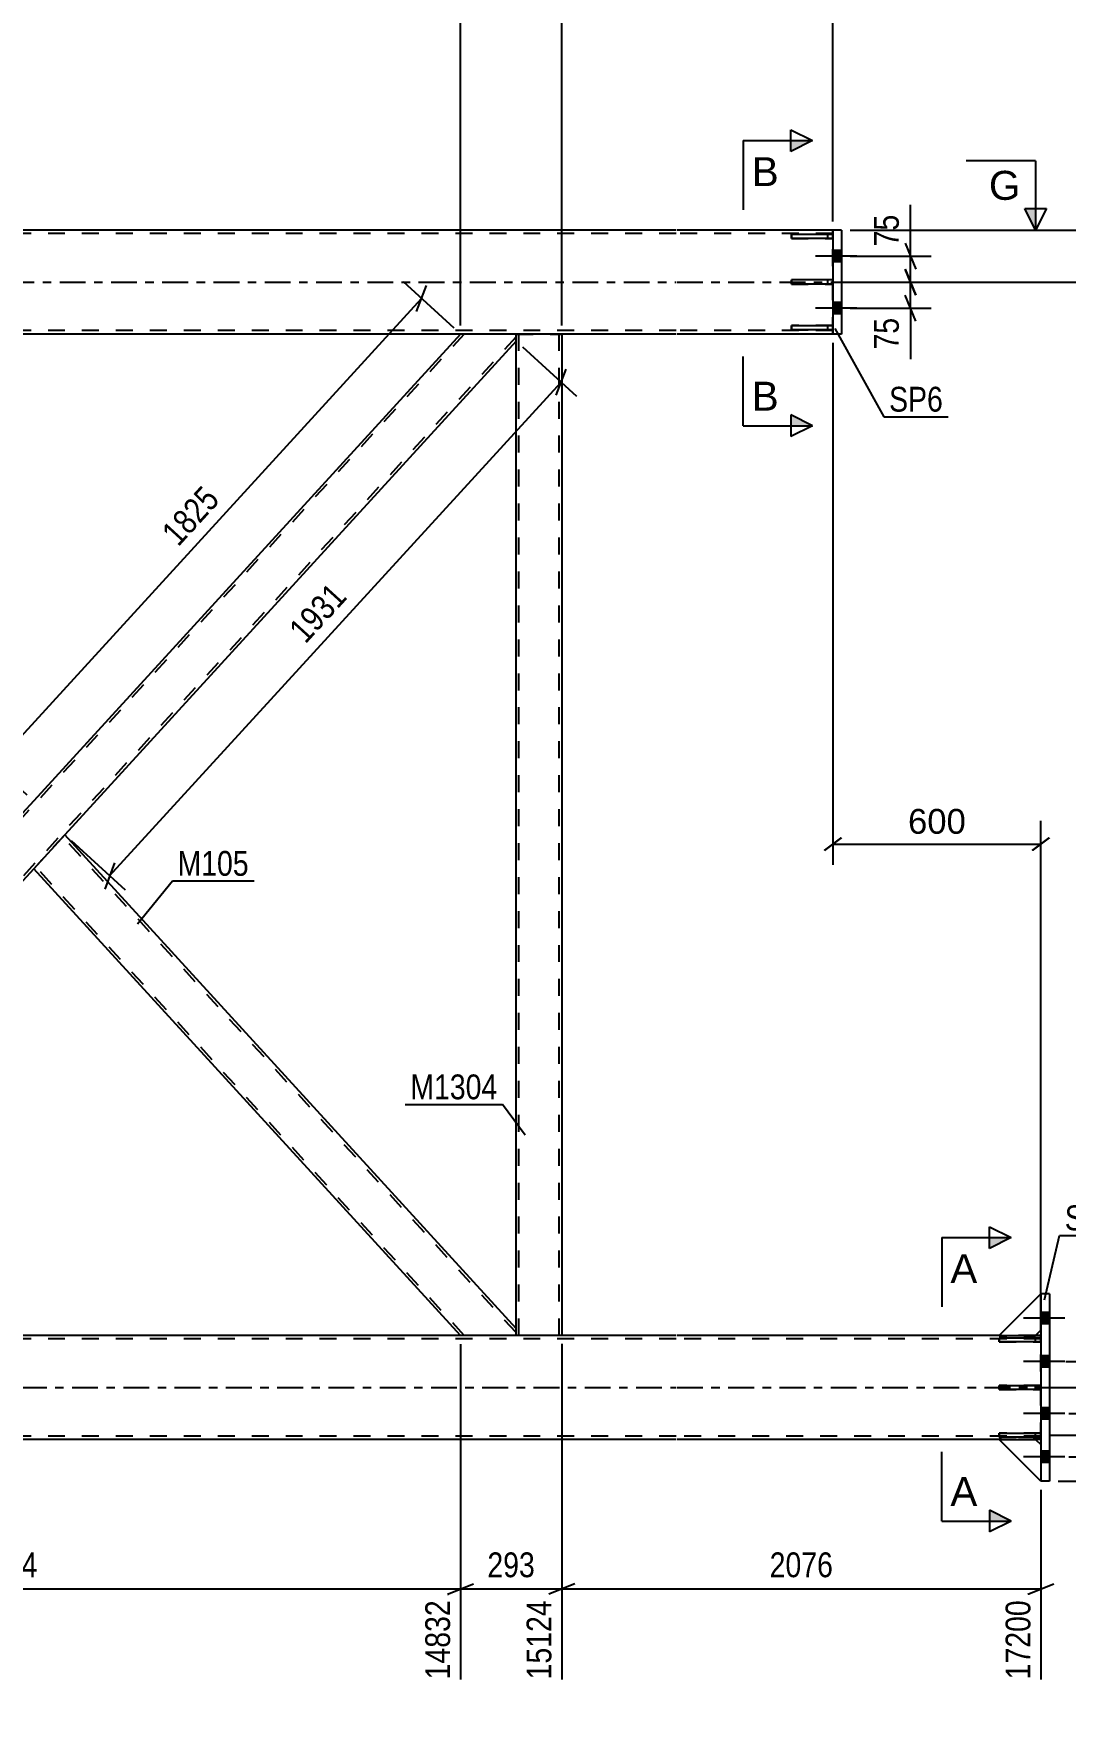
# Model space of a CAD drawing. Header units: millimetres. Extents: x -92 to 749, y -446 to 148.
# Drawn here: x 504 to 623.1, y -165.8 to 28.7 of the extents above; entities that cross this region are included whole.
import ezdxf

# ---------------------------------------------------------------- set-up
doc = ezdxf.new("R2010")
doc.units = ezdxf.units.MM
doc.linetypes.add('DXK_LINE_DOT2', pattern=[3.9198, 1.9599, -1.9599])
doc.linetypes.add('DXK_LINE_DOT3', pattern=[5.9187, 2.979, -0.9799, 0.9799, -0.9799])
doc.styles.add('Arial', font='ARIAL.TTF', dxfattribs={"height": 0.2})
doc.styles.add('Arial Narrow', font='ARIALN.TTF', dxfattribs={"height": 0.2})

# ---------------------------------------------------------------- blocks, each defined once
blk = doc.blocks.new('Part-122567614-2046 - 1912')
at = {"color": 2, "linetype": 'Continuous'}
for p, q in [((615.47, -121.86), (620.27, -121.86)), ((615.47, -122.34), (615.47, -121.86)), ((620.27, -122.34), (615.47, -122.34)), ((620.27, -121.86), (620.27, -122.34))]:
    blk.add_line(p, q, dxfattribs=at)
at = {"color": 7, "linetype": 'DXK_LINE_DOT2'}
blk.add_line((619.67, -122.34), (619.67, -121.86), dxfattribs=at)
blk = doc.blocks.new('Part-122567614-2093 - 1912')
at = {"color": 2, "linetype": 'Continuous'}
for p, q in [((578.17, 6), (0, 6)), ((596.27, 6), (578.27, 6)), ((578.17, -6), (452.17, -6)), ((596.27, -6), (578.27, -6))]:
    blk.add_line(p, q, dxfattribs=at)
at = {"color": 7, "linetype": 'DXK_LINE_DOT2'}
for p, q in [((596.27, -6), (596.27, 6)), ((578.17, 5.6), (0, 5.6)), ((596.27, 5.6), (578.27, 5.6)), ((578.17, -5.6), (0, -5.6)), ((596.27, -5.6), (578.27, -5.6))]:
    blk.add_line(p, q, dxfattribs=at)
at = {"color": 7, "linetype": 'DXK_LINE_DOT3'}
for p, q in [((-2, 0), (578.17, 0)), ((578.27, 0), (598.27, 0))]:
    blk.add_line(p, q, dxfattribs=at)
blk = doc.blocks.new('Part-122567614-2025 - 1912')
at = {"color": 7, "linetype": 'DXK_LINE_DOT2'}
for p, q in [((620.27, -116.8), (615.47, -121.6)), ((620.27, -121), (620.27, -116.8)), ((615.47, -121.6), (619.67, -121.6)), ((619.67, -121.6), (620.27, -121))]:
    blk.add_line(p, q, dxfattribs=at)
blk = doc.blocks.new('Part-122567614-2031 - 1912')
at = {"color": 7, "linetype": 'DXK_LINE_DOT2'}
for p, q in [((615.47, -133.6), (619.67, -133.6)), ((620.27, -138.4), (615.47, -133.6)), ((619.67, -133.6), (620.27, -134.2)), ((620.27, -134.2), (620.27, -138.4))]:
    blk.add_line(p, q, dxfattribs=at)
blk = doc.blocks.new('Bolt-122567614-2072 - 1912')
at = {"linetype": 'Continuous'}
for points in [[(620.27, -118.94), (620.27, -120.26), (621.27, -120.26), (621.27, -118.94)], [(620.27, -118.94), (620.27, -120.26), (621.27, -120.26), (621.27, -118.94)], [(620.27, -118.94), (620.27, -120.26), (621.27, -120.26), (621.27, -118.94)], [(620.27, -123.94), (620.27, -125.26), (621.27, -125.26), (621.27, -123.94)], [(620.27, -123.94), (620.27, -125.26), (621.27, -125.26), (621.27, -123.94)], [(620.27, -129.94), (620.27, -131.26), (621.27, -131.26), (621.27, -129.94)], [(620.27, -129.94), (620.27, -131.26), (621.27, -131.26), (621.27, -129.94)], [(620.27, -134.94), (620.27, -136.26), (621.27, -136.26), (621.27, -134.94)], [(620.27, -134.94), (620.27, -136.26), (621.27, -136.26), (621.27, -134.94)], [(620.27, -134.94), (620.27, -136.26), (621.27, -136.26), (621.27, -134.94)]]:
    blk.add_hatch(color=1, dxfattribs=at).paths.add_polyline_path(points)
at = {"color": 1, "linetype": 'Continuous'}
for p, q in [((623.03, -119.6), (618.27, -119.6)), ((623.03, -119.6), (618.27, -119.6)), ((623.03, -119.6), (618.27, -119.6)), ((621.27, -118.94), (620.27, -118.94)), ((621.27, -118.94), (620.27, -118.94)), ((621.27, -118.94), (620.27, -118.94)), ((621.27, -120.26), (620.27, -120.26)), ((621.27, -120.26), (620.27, -120.26)), ((621.27, -120.26), (620.27, -120.26)), ((621.27, -123.94), (620.27, -123.94)), ((621.27, -123.94), (620.27, -123.94)), ((623.03, -124.6), (618.27, -124.6)), ((623.03, -124.6), (618.27, -124.6)), ((621.27, -125.26), (620.27, -125.26)), ((621.27, -125.26), (620.27, -125.26)), ((621.27, -129.94), (620.27, -129.94)), ((621.27, -129.94), (620.27, -129.94)), ((623.03, -130.6), (618.27, -130.6)), ((623.03, -130.6), (618.27, -130.6)), ((621.27, -131.26), (620.27, -131.26)), ((621.27, -131.26), (620.27, -131.26)), ((623.03, -135.6), (618.27, -135.6)), ((623.03, -135.6), (618.27, -135.6)), ((623.03, -135.6), (618.27, -135.6)), ((621.27, -134.94), (620.27, -134.94)), ((621.27, -134.94), (620.27, -134.94)), ((621.27, -134.94), (620.27, -134.94)), ((621.27, -136.26), (620.27, -136.26)), ((621.27, -136.26), (620.27, -136.26)), ((621.27, -136.26), (620.27, -136.26))]:
    blk.add_line(p, q, dxfattribs=at)
blk = doc.blocks.new('Part-122567614-2022 - 1912')
at = {"color": 2, "linetype": 'Continuous'}
for p, q in [((620.27, -116.8), (615.47, -121.6)), ((615.47, -121.6), (619.67, -121.6)), ((619.67, -121.6), (620.27, -121))]:
    blk.add_line(p, q, dxfattribs=at)
at = {"color": 7, "linetype": 'DXK_LINE_DOT2'}
blk.add_line((620.27, -121), (620.27, -116.8), dxfattribs=at)
blk = doc.blocks.new('Part-122567614-2121 - 1912')
at = {"color": 2, "linetype": 'Continuous'}
for p, q in [((596.27, 5.51), (591.47, 5.51)), ((591.47, 5.03), (591.47, 5.51)), ((596.27, 5.03), (591.47, 5.03)), ((596.27, 5.51), (596.27, 5.03))]:
    blk.add_line(p, q, dxfattribs=at)
at = {"color": 7, "linetype": 'DXK_LINE_DOT2'}
blk.add_line((595.67, 5.03), (595.67, 5.51), dxfattribs=at)
blk = doc.blocks.new('Part-122567614-2028 - 1912')
at = {"color": 2, "linetype": 'Continuous'}
for p, q in [((620.27, -138.4), (615.47, -133.6)), ((615.47, -133.6), (619.67, -133.6)), ((619.67, -133.6), (620.27, -134.2))]:
    blk.add_line(p, q, dxfattribs=at)
at = {"color": 7, "linetype": 'DXK_LINE_DOT2'}
blk.add_line((620.27, -134.2), (620.27, -138.4), dxfattribs=at)
blk = doc.blocks.new('Part-122567614-2034 - 1912')
at = {"color": 7, "linetype": 'DXK_LINE_DOT2'}
for p, q in [((620.27, -132.86), (615.47, -132.86)), ((615.47, -132.86), (615.47, -133.34)), ((615.47, -133.34), (620.27, -133.34)), ((619.67, -133.34), (619.67, -132.86)), ((620.27, -133.34), (620.27, -132.86))]:
    blk.add_line(p, q, dxfattribs=at)
blk = doc.blocks.new('Part-122567614-2037 - 1912')
at = {"color": 7, "linetype": 'DXK_LINE_DOT2'}
for p, q in [((620.27, -121.86), (615.47, -121.86)), ((615.47, -121.86), (615.47, -122.34)), ((615.47, -122.34), (620.27, -122.34)), ((619.67, -122.34), (619.67, -121.86)), ((620.27, -122.34), (620.27, -121.86))]:
    blk.add_line(p, q, dxfattribs=at)
blk = doc.blocks.new('Part-122567614-2040 - 1912')
at = {"color": 7, "linetype": 'DXK_LINE_DOT2'}
for p, q in [((620.27, -127.36), (615.47, -127.36)), ((615.47, -127.36), (615.47, -127.84)), ((615.47, -127.84), (620.27, -127.84)), ((619.67, -127.84), (619.67, -127.36)), ((620.27, -127.84), (620.27, -127.36))]:
    blk.add_line(p, q, dxfattribs=at)
blk = doc.blocks.new('Part-122567614-2043 - 1912')
at = {"color": 2, "linetype": 'Continuous'}
for p, q in [((615.47, -132.86), (620.27, -132.86)), ((615.47, -133.34), (615.47, -132.86)), ((620.27, -133.34), (615.47, -133.34)), ((620.27, -132.86), (620.27, -133.34))]:
    blk.add_line(p, q, dxfattribs=at)
at = {"color": 7, "linetype": 'DXK_LINE_DOT2'}
blk.add_line((619.67, -133.34), (619.67, -132.86), dxfattribs=at)
blk = doc.blocks.new('Part-122567614-2049 - 1912')
at = {"color": 2, "linetype": 'Continuous'}
for p, q in [((615.47, -127.36), (620.27, -127.36)), ((615.47, -127.84), (615.47, -127.36)), ((620.27, -127.84), (615.47, -127.84)), ((620.27, -127.36), (620.27, -127.84))]:
    blk.add_line(p, q, dxfattribs=at)
at = {"color": 7, "linetype": 'DXK_LINE_DOT2'}
blk.add_line((619.67, -127.84), (619.67, -127.36), dxfattribs=at)
blk = doc.blocks.new('Bolt-122567614-2071 - 1912')
at = {"linetype": 'Continuous'}
for points in [[(596.27, 3.66), (596.27, 2.34), (597.27, 2.34), (597.27, 3.66)], [(596.27, 3.66), (596.27, 2.34), (597.27, 2.34), (597.27, 3.66)], [(596.27, -2.34), (596.27, -3.66), (597.27, -3.66), (597.27, -2.34)], [(596.27, -2.34), (596.27, -3.66), (597.27, -3.66), (597.27, -2.34)]]:
    blk.add_hatch(color=1, dxfattribs=at).paths.add_polyline_path(points)
at = {"color": 1, "linetype": 'Continuous'}
for p, q in [((599.03, 3), (594.27, 3)), ((599.03, 3), (594.27, 3)), ((597.27, 3.66), (596.27, 3.66)), ((597.27, 3.66), (596.27, 3.66)), ((597.27, 2.34), (596.27, 2.34)), ((597.27, 2.34), (596.27, 2.34)), ((599.03, -3), (594.27, -3)), ((599.03, -3), (594.27, -3)), ((597.27, -2.34), (596.27, -2.34)), ((597.27, -2.34), (596.27, -2.34)), ((597.27, -3.66), (596.27, -3.66)), ((597.27, -3.66), (596.27, -3.66))]:
    blk.add_line(p, q, dxfattribs=at)
blk = doc.blocks.new('Part-122567614-2108 - 1912')
at = {"color": 2, "linetype": 'Continuous'}
for p, q in [((578.17, -121.6), (-40, -121.6)), ((615.47, -121.6), (578.27, -121.6)), ((620.27, -121.6), (619.67, -121.6)), ((578.17, -133.6), (452.17, -133.6)), ((615.47, -133.6), (578.27, -133.6)), ((620.27, -133.6), (619.67, -133.6))]:
    blk.add_line(p, q, dxfattribs=at)
at = {"color": 7, "linetype": 'DXK_LINE_DOT2'}
for p, q in [((578.17, -122), (-40, -122)), ((620.27, -122), (578.27, -122)), ((619.67, -121.6), (615.47, -121.6)), ((620.27, -133.6), (620.27, -121.6)), ((578.17, -133.2), (-40, -133.2)), ((620.27, -133.2), (578.27, -133.2)), ((619.67, -133.6), (615.47, -133.6))]:
    blk.add_line(p, q, dxfattribs=at)
at = {"color": 7, "linetype": 'DXK_LINE_DOT3'}
for p, q in [((-42, -127.6), (578.17, -127.6)), ((578.27, -127.6), (622.27, -127.6))]:
    blk.add_line(p, q, dxfattribs=at)
blk = doc.blocks.new('Part-122567614-2115 - 1912')
at = {"color": 7, "linetype": 'DXK_LINE_DOT2'}
for p, q in [((596.27, -5.01), (591.47, -5.01)), ((591.47, -5.01), (591.47, -5.49)), ((591.47, -5.49), (596.27, -5.49)), ((595.67, -5.49), (595.67, -5.01)), ((596.27, -5.49), (596.27, -5.01))]:
    blk.add_line(p, q, dxfattribs=at)
blk = doc.blocks.new('Part-122567614-2116 - 1912')
at = {"color": 7, "linetype": 'DXK_LINE_DOT2'}
for p, q in [((596.27, 5.51), (591.47, 5.51)), ((591.47, 5.51), (591.47, 5.03)), ((591.47, 5.03), (596.27, 5.03)), ((595.67, 5.03), (595.67, 5.51)), ((596.27, 5.03), (596.27, 5.51))]:
    blk.add_line(p, q, dxfattribs=at)
blk = doc.blocks.new('Part-122567614-2119 - 1912')
at = {"color": 7, "linetype": 'DXK_LINE_DOT2'}
for p, q in [((596.27, 0.25), (591.47, 0.25)), ((591.47, 0.25), (591.47, -0.23)), ((595.67, -0.23), (595.67, 0.25)), ((596.27, -0.23), (596.27, 0.25)), ((591.47, -0.23), (596.27, -0.23))]:
    blk.add_line(p, q, dxfattribs=at)
blk = doc.blocks.new('Part-122567614-2120 - 1912')
at = {"color": 2, "linetype": 'Continuous'}
for p, q in [((591.47, -5.01), (596.27, -5.01)), ((591.47, -5.49), (591.47, -5.01)), ((596.27, -5.49), (591.47, -5.49)), ((596.27, -5.01), (596.27, -5.49))]:
    blk.add_line(p, q, dxfattribs=at)
at = {"color": 7, "linetype": 'DXK_LINE_DOT2'}
blk.add_line((595.67, -5.49), (595.67, -5.01), dxfattribs=at)
blk = doc.blocks.new('Part-122567614-2124 - 1912')
at = {"color": 2, "linetype": 'Continuous'}
for p, q in [((596.27, 0.25), (591.47, 0.25)), ((591.47, -0.23), (591.47, 0.25)), ((596.27, 0.25), (596.27, -0.23)), ((596.27, -0.23), (591.47, -0.23))]:
    blk.add_line(p, q, dxfattribs=at)
at = {"color": 7, "linetype": 'DXK_LINE_DOT2'}
blk.add_line((595.67, -0.23), (595.67, 0.25), dxfattribs=at)
blk = doc.blocks.new('Part-122567614-2184 - 1912')
at = {"color": 2, "linetype": 'Continuous'}
for p, q in [((597.27, 6), (596.27, 6)), ((596.27, 6), (596.27, -6)), ((597.27, 6), (597.27, -6)), ((597.27, -6), (596.27, -6))]:
    blk.add_line(p, q, dxfattribs=at)
blk = doc.blocks.new('Part-122567614-2189 - 1912')
at = {"color": 2, "linetype": 'Continuous'}
for p, q in [((621.27, -116.8), (620.27, -116.8)), ((620.27, -116.8), (620.27, -138.4)), ((621.27, -116.8), (621.27, -138.4)), ((621.27, -138.4), (620.27, -138.4))]:
    blk.add_line(p, q, dxfattribs=at)
blk = doc.blocks.new('Part-122567614-2204 - 1912')
at = {"color": 2, "linetype": 'Continuous'}
for p, q in [((507.58, -63.8), (504, -67.71)), ((559.69, -120.8), (507.58, -63.8)), ((553.27, -121.6), (504, -67.71)), ((559.69, -121.6), (559.69, -120.8))]:
    blk.add_line(p, q, dxfattribs=at)
at = {"color": 7, "linetype": 'DXK_LINE_DOT2'}
for p, q in [((559.69, -121.27), (507.36, -64.04)), ((504.22, -67.48), (504.23, -67.46)), ((553.7, -121.6), (504.22, -67.48)), ((559.69, -121.6), (553.27, -121.6)), ((559.69, -121.6), (559.69, -121.57))]:
    blk.add_line(p, q, dxfattribs=at)
blk = doc.blocks.new('Part-122567614-2240 - 1912')
at = {"color": 7, "linetype": 'DXK_LINE_DOT2'}
for p, q in [((559.69, -6), (564.97, -6)), ((559.69, -6.8), (559.69, -6)), ((560.01, -121.6), (560.01, -6)), ((564.65, -121.6), (564.65, -6)), ((559.69, -121.6), (559.69, -120.8)), ((564.97, -121.6), (559.69, -121.6))]:
    blk.add_line(p, q, dxfattribs=at)
at = {"color": 2, "linetype": 'Continuous'}
for p, q in [((559.69, -120.8), (559.69, -6.8)), ((564.97, -6), (564.97, -121.6))]:
    blk.add_line(p, q, dxfattribs=at)
blk = doc.blocks.new('Part-122567614-2265 - 1912')
at = {"color": 7, "linetype": 'DXK_LINE_DOT2'}
for p, q in [((553.7, -6), (448.31, -121.27)), ((559.69, -6.33), (454.3, -121.6)), ((559.69, -6), (553.27, -6)), ((504, -59.89), (500.42, -63.8)), ((507.58, -63.8), (504, -67.71)), ((454.73, -121.6), (448.31, -121.6))]:
    blk.add_line(p, q, dxfattribs=at)
at = {"color": 2, "linetype": 'Continuous'}
for p, q in [((553.27, -6), (504, -59.89)), ((559.69, -6.8), (507.58, -63.8)), ((559.69, -6.8), (559.69, -6)), ((500.42, -63.8), (448.31, -120.8)), ((504, -67.71), (454.73, -121.6)), ((448.31, -121.6), (448.31, -120.8))]:
    blk.add_line(p, q, dxfattribs=at)
blk = doc.blocks.new('StraightDimension-122567614-7241 - 1912')
at = {"color": 7, "linetype": 'Continuous'}
for p, q in [((564.97, -5), (564.97, 47.87)), ((553.27, -5), (553.27, 43.37)), ((551.77, 32.33), (554.77, 33.53)), ((566.47, 33.53), (563.47, 32.33)), ((553.27, 32.93), (564.97, 32.93))]:
    blk.add_line(p, q, dxfattribs=at)
at = {"color": 0}
blk.add_wipeout([(562.47, 33.68), (562.47, 37.88), (555.78, 37.88), (555.78, 33.68)], dxfattribs=at)
at = {"color": 0, "linetype": 'Continuous'}
blk.add_wipeout([(564.37, 48.47), (560.17, 48.47), (560.17, 38.13), (564.37, 38.13)], dxfattribs=at)
at = {"color": 3, "linetype": 'Continuous', "style": 'Arial Narrow'}
blk.add_text('14124', height=2.863, rotation=90.0002, dxfattribs=at).set_placement((563.77, 38.73))
at = {"color": 3, "style": 'Arial Narrow'}
blk.add_text('293', height=2.863, dxfattribs=at).set_placement((556.38, 34.28))
blk = doc.blocks.new('StraightDimension-122567614-7611 - 1912')
at = {"color": 7, "linetype": 'Continuous'}
for p, q in [((564.97, -122.57), (564.97, -161.29)), ((620.27, -139.4), (620.27, -161.29)), ((566.47, -150.25), (563.47, -151.45)), ((564.97, -150.85), (620.27, -150.85)), ((618.77, -151.45), (621.77, -150.25))]:
    blk.add_line(p, q, dxfattribs=at)
at = {"color": 0}
blk.add_wipeout([(596.88, -150.1), (596.88, -145.9), (588.37, -145.9), (588.37, -150.1)], dxfattribs=at)
at = {"color": 0, "linetype": 'Continuous'}
blk.add_wipeout([(619.67, -151.55), (615.47, -151.55), (615.47, -161.89), (619.67, -161.89)], dxfattribs=at)
at = {"color": 3, "style": 'Arial Narrow'}
blk.add_text('2076', height=2.863, dxfattribs=at).set_placement((588.97, -149.5))
at = {"color": 3, "linetype": 'Continuous', "style": 'Arial Narrow'}
blk.add_text('17200', height=2.863, rotation=90.0002, dxfattribs=at).set_placement((619.07, -161.29))
blk = doc.blocks.new('StraightDimension-122567614-7613 - 1912')
at = {"color": 7, "linetype": 'Continuous'}
for p, q in [((448.31, -121.8), (448.31, -165.79)), ((553.27, -122.6), (553.27, -161.29)), ((449.81, -150.25), (446.81, -151.45)), ((448.31, -150.85), (553.27, -150.85)), ((551.77, -151.45), (554.77, -150.25))]:
    blk.add_line(p, q, dxfattribs=at)
at = {"color": 0}
blk.add_wipeout([(505.05, -150.1), (505.05, -145.9), (496.53, -145.9), (496.53, -150.1)], dxfattribs=at)
at = {"color": 0, "linetype": 'Continuous'}
blk.add_wipeout([(552.67, -151.55), (548.47, -151.55), (548.47, -161.89), (552.67, -161.89)], dxfattribs=at)
at = {"color": 3, "style": 'Arial Narrow'}
blk.add_text('2624', height=2.863, dxfattribs=at).set_placement((497.13, -149.5))
at = {"color": 3, "linetype": 'Continuous', "style": 'Arial Narrow'}
blk.add_text('14832', height=2.863, rotation=90.0002, dxfattribs=at).set_placement((552.07, -161.29))
blk = doc.blocks.new('StraightDimension-122567614-2416 - 1912')
at = {"color": 7, "linetype": 'Continuous'}
for p, q in [((597.27, 0.01), (607.63, 0.01)), ((604.63, 1.51), (605.83, -1.49)), ((605.23, -3), (605.23, 0.01)), ((605.83, -4.5), (604.63, -1.5)), ((598.27, -3), (607.63, -3))]:
    blk.add_line(p, q, dxfattribs=at)
at = {"color": 0}
blk.add_wipeout([(604.48, -3.53), (600.28, -3.53), (600.28, -8.38), (604.48, -8.38)], dxfattribs=at)
at = {"color": 7, "linetype": 'Continuous'}
blk.add_line((605.23, -3), (605.23, -8.91), dxfattribs=at)
blk.add_line((605.23, -3), (605.23, -8.91), dxfattribs=at)
at = {"color": 3, "style": 'Arial Narrow'}
blk.add_text('75', height=2.863, rotation=90.0002, dxfattribs=at).set_placement((603.88, -7.78))
blk = doc.blocks.new('StraightDimension-122567614-2425 - 1912')
at = {"color": 7, "linetype": 'Continuous'}
for p, q in [((604.63, 4.5), (605.83, 1.5)), ((598.27, 3), (607.63, 3)), ((605.23, 0.01), (605.23, 3)), ((597.27, 0.01), (607.63, 0.01)), ((605.83, -1.49), (604.63, 1.51))]:
    blk.add_line(p, q, dxfattribs=at)
at = {"color": 0}
blk.add_wipeout([(604.48, 8.38), (600.28, 8.38), (600.28, 3.52), (604.48, 3.52)], dxfattribs=at)
at = {"color": 7, "linetype": 'Continuous'}
blk.add_line((605.23, 3), (605.23, 8.91), dxfattribs=at)
blk.add_line((605.23, 3), (605.23, 8.91), dxfattribs=at)
at = {"color": 3, "style": 'Arial Narrow'}
blk.add_text('75', height=2.863, rotation=90.0002, dxfattribs=at).set_placement((603.88, 4.13))
blk = doc.blocks.new('StraightDimension-122567614-2673 - 1912')
at = {"color": 7, "linetype": 'Continuous'}
for p, q in [((552.53, -5.33), (546.68, 0.03)), ((499.51, -55.78), (548.78, -1.89)), ((548.21, -3.41), (549.35, -0.38)), ((503.26, -59.21), (497.41, -53.86)), ((500.08, -54.27), (498.94, -57.29))]:
    blk.add_line(p, q, dxfattribs=at)
at = {"color": 0}
blk.add_wipeout([(526.46, -25.19), (523.36, -22.36), (517.62, -28.64), (520.72, -31.47)], dxfattribs=at)
at = {"color": 3, "style": 'Arial Narrow'}
blk.add_text('1825', height=2.863, rotation=47.5612, dxfattribs=at).set_placement((520.68, -30.63))
blk = doc.blocks.new('StraightDimension-122567614-2528 - 1912')
at = {"color": 7, "linetype": 'Continuous'}
for p, q in [((598.27, 0), (644.71, 0)), ((642.91, -1.5), (641.71, 1.5)), ((642.31, -127.6), (642.31, 0)), ((641.71, -126.1), (642.91, -129.1)), ((622.27, -127.6), (644.71, -127.6))]:
    blk.add_line(p, q, dxfattribs=at)
at = {"color": 0}
blk.add_wipeout([(641.56, -59.54), (637.36, -59.54), (637.36, -68.06), (641.56, -68.06)], dxfattribs=at)
at = {"color": 3, "style": 'Arial Narrow'}
blk.add_text('3190', height=2.863, rotation=90.0002, dxfattribs=at).set_placement((640.96, -67.46))
blk = doc.blocks.new('StraightDimension-122567614-2658 - 1912')
at = {"color": 7, "linetype": 'Continuous'}
for p, q in [((560.43, -7.47), (566.66, -13.17)), ((512.77, -68.55), (564.89, -11.55)), ((564.32, -13.06), (565.46, -10.04)), ((508.32, -64.47), (514.55, -70.17)), ((513.34, -67.04), (512.21, -70.06))]:
    blk.add_line(p, q, dxfattribs=at)
at = {"color": 0}
blk.add_wipeout([(541.15, -36.4), (538.05, -33.57), (532.31, -39.85), (535.41, -42.69)], dxfattribs=at)
at = {"color": 3, "style": 'Arial Narrow'}
blk.add_text('1931', height=2.863, rotation=47.5612, dxfattribs=at).set_placement((535.37, -41.84))
blk = doc.blocks.new('StraightDimension-122567614-2854 - 1912')
at = {"color": 7, "linetype": 'Continuous'}
for p, q in [((598.27, 6), (651.87, 6)), ((650.07, 4.5), (648.87, 7.5)), ((649.47, -138.4), (649.47, 6)), ((648.87, -136.9), (650.07, -139.9)), ((622.27, -138.4), (651.87, -138.4))]:
    blk.add_line(p, q, dxfattribs=at)
at = {"color": 0}
blk.add_wipeout([(648.72, -61.94), (644.52, -61.94), (644.52, -70.46), (648.72, -70.46)], dxfattribs=at)
at = {"color": 3, "style": 'Arial Narrow'}
blk.add_text('3610', height=2.863, rotation=90.0002, dxfattribs=at).set_placement((648.12, -69.86))
blk = doc.blocks.new('StraightDimension-122567614-7240 - 1912')
at = {"color": 7, "linetype": 'Continuous'}
for p, q in [((564.97, -5), (564.97, 47.87)), ((596.27, 7), (596.27, 43.37)), ((566.47, 33.53), (563.47, 32.33)), ((594.77, 32.33), (597.77, 33.53)), ((564.97, 32.93), (596.27, 32.93))]:
    blk.add_line(p, q, dxfattribs=at)
at = {"color": 0, "linetype": 'Continuous'}
blk.add_wipeout([(595.67, 43.97), (591.47, 43.97), (591.47, 33.63), (595.67, 33.63)], dxfattribs=at)
at = {"color": 0}
blk.add_wipeout([(584.88, 33.68), (584.88, 37.88), (576.37, 37.88), (576.37, 33.68)], dxfattribs=at)
at = {"color": 3, "linetype": 'Continuous', "style": 'Arial Narrow'}
blk.add_text('15600', height=2.863, rotation=90.0002, dxfattribs=at).set_placement((595.07, 34.23))
at = {"color": 3, "style": 'Arial Narrow'}
blk.add_text('1476', height=2.863, dxfattribs=at).set_placement((576.97, 34.28))
blk = doc.blocks.new('StraightDimension-122567614-7242 - 1912')
at = {"color": 7, "linetype": 'Continuous'}
for p, q in [((448.31, -5.8), (448.31, 43.37)), ((553.27, -5), (553.27, 43.37)), ((449.81, 33.53), (446.81, 32.33)), ((551.77, 32.33), (554.77, 33.53)), ((448.31, 32.93), (553.27, 32.93))]:
    blk.add_line(p, q, dxfattribs=at)
at = {"color": 0, "linetype": 'Continuous'}
blk.add_wipeout([(552.67, 43.97), (548.47, 43.97), (548.47, 33.63), (552.67, 33.63)], dxfattribs=at)
at = {"color": 0}
blk.add_wipeout([(505.05, 33.68), (505.05, 37.88), (496.53, 37.88), (496.53, 33.68)], dxfattribs=at)
at = {"color": 3, "linetype": 'Continuous', "style": 'Arial Narrow'}
blk.add_text('13832', height=2.863, rotation=90.0002, dxfattribs=at).set_placement((552.07, 34.23))
at = {"color": 3, "style": 'Arial Narrow'}
blk.add_text('2624', height=2.863, dxfattribs=at).set_placement((497.13, 34.28))
blk = doc.blocks.new('StraightDimension-122567614-7612 - 1912')
at = {"color": 7, "linetype": 'Continuous'}
for p, q in [((553.27, -122.6), (553.27, -161.29)), ((564.97, -122.57), (564.97, -161.29)), ((551.77, -151.45), (554.77, -150.25)), ((553.27, -150.85), (564.97, -150.85)), ((566.47, -150.25), (563.47, -151.45))]:
    blk.add_line(p, q, dxfattribs=at)
at = {"color": 0}
blk.add_wipeout([(562.47, -150.1), (562.47, -145.9), (555.78, -145.9), (555.78, -150.1)], dxfattribs=at)
at = {"color": 0, "linetype": 'Continuous'}
blk.add_wipeout([(564.37, -151.55), (560.17, -151.55), (560.17, -161.89), (564.37, -161.89)], dxfattribs=at)
at = {"color": 3, "style": 'Arial Narrow'}
blk.add_text('293', height=2.863, dxfattribs=at).set_placement((556.38, -149.5))
at = {"color": 3, "linetype": 'Continuous', "style": 'Arial Narrow'}
blk.add_text('15124', height=2.863, rotation=90.0002, dxfattribs=at).set_placement((563.77, -161.29))
blk = doc.blocks.new('StraightDimension-122567614-18318 - 1912')
at = {"linetype": 'Continuous'}
for points in [[(595.37, -65.7), (595.17, -65.55), (597.17, -64.05), (597.37, -64.2)], [(621.17, -64.05), (621.37, -64.2), (619.37, -65.7), (619.17, -65.55)]]:
    blk.add_hatch(color=7, dxfattribs=at).paths.add_polyline_path(points)
at = {"color": 7, "linetype": 'Continuous'}
for p, q in [((596.27, -7), (596.27, -67.28)), ((620.27, -120.6), (620.27, -62.18)), ((596.27, -64.88), (620.27, -64.88))]:
    blk.add_line(p, q, dxfattribs=at)
at = {"color": 0}
blk.add_wipeout([(612.21, -64.28), (612.21, -60.08), (604.34, -60.08), (604.34, -64.28)], dxfattribs=at)
at = {"color": 3, "style": 'Arial'}
blk.add_text('600', height=2.865, dxfattribs=at).set_placement((604.94, -63.68))
blk = doc.blocks.new('StraightDimension-122567614-18352 - 1912')
at = {"color": 7, "linetype": 'Continuous'}
for p, q in [((630.68, -123.1), (631.88, -126.1)), ((623.16, -124.6), (633.68, -124.6)), ((631.88, -129.1), (630.68, -126.1)), ((631.28, -127.6), (631.28, -124.6)), ((621.27, -127.6), (633.68, -127.6))]:
    blk.add_line(p, q, dxfattribs=at)
at = {"color": 0}
blk.add_wipeout([(630.53, -123.67), (626.33, -123.67), (626.33, -128.53), (630.53, -128.53)], dxfattribs=at)
at = {"color": 3, "style": 'Arial Narrow'}
blk.add_text('75', height=2.863, rotation=90.0002, dxfattribs=at).set_placement((629.93, -127.93))
blk = doc.blocks.new('StraightDimension-122567614-18353 - 1912')
at = {"color": 7, "linetype": 'Continuous'}
for p, q in [((630.68, -126.1), (631.88, -129.1)), ((621.27, -127.6), (634.13, -127.6)), ((631.28, -130.6), (631.28, -127.6)), ((631.88, -132.1), (630.68, -129.1)), ((623.49, -130.6), (634.13, -130.6))]:
    blk.add_line(p, q, dxfattribs=at)
at = {"color": 0}
blk.add_wipeout([(636.23, -126.67), (632.03, -126.67), (632.03, -131.53), (636.23, -131.53)], dxfattribs=at)
at = {"color": 3, "style": 'Arial Narrow'}
blk.add_text('75', height=2.863, rotation=90.0002, dxfattribs=at).set_placement((635.63, -130.93))
blk = doc.blocks.new('StraightDimension-122567614-18354 - 1912')
at = {"color": 7, "linetype": 'Continuous'}
for p, q in [((630.68, -129.1), (631.88, -132.1)), ((623.49, -130.6), (633.68, -130.6)), ((631.88, -134.6), (630.68, -131.6)), ((631.28, -133.1), (631.28, -130.6)), ((621.27, -133.1), (633.68, -133.1))]:
    blk.add_line(p, q, dxfattribs=at)
at = {"color": 0}
blk.add_wipeout([(630.53, -129.42), (626.33, -129.42), (626.33, -134.28), (630.53, -134.28)], dxfattribs=at)
at = {"color": 3, "style": 'Arial Narrow'}
blk.add_text('62', height=2.863, rotation=90.0002, dxfattribs=at).set_placement((629.93, -133.68))
blk = doc.blocks.new('StraightDimension-122567614-18355 - 1912')
at = {"color": 7, "linetype": 'Continuous'}
for p, q in [((630.68, -131.6), (631.88, -134.6)), ((621.27, -133.1), (633.68, -133.1)), ((631.88, -137.1), (630.68, -134.1)), ((631.28, -135.6), (631.28, -133.1)), ((623.49, -135.6), (633.68, -135.6))]:
    blk.add_line(p, q, dxfattribs=at)
at = {"color": 0}
blk.add_wipeout([(630.53, -136.12), (626.33, -136.12), (626.33, -140.98), (630.53, -140.98)], dxfattribs=at)
at = {"color": 7, "linetype": 'Continuous'}
blk.add_line((631.28, -135.6), (631.28, -141.51), dxfattribs=at)
blk.add_line((631.28, -135.6), (631.28, -141.51), dxfattribs=at)
at = {"color": 3, "style": 'Arial Narrow'}
blk.add_text('63', height=2.863, rotation=90.0002, dxfattribs=at).set_placement((629.93, -140.38))
blk = doc.blocks.new('SectionMark-122567614-3236 - 1912')
at = {"linetype": 'Continuous'}
blk.add_hatch(color=6, dxfattribs=at).paths.add_polyline_path([(618.41, 8.5), (619.66, 8.5), (619.66, 6)])
at = {"color": 6, "linetype": 'Continuous'}
for p, q in [((619.66, 14), (611.66, 14)), ((619.66, 14), (619.66, 6)), ((618.41, 8.5), (620.91, 8.5)), ((619.66, 6), (618.41, 8.5)), ((620.91, 8.5), (619.66, 6))]:
    blk.add_line(p, q, dxfattribs=at)
at = {"color": 0, "linetype": 'Continuous'}
blk.add_wipeout([(617.91, 9.5), (617.91, 13), (614.28, 13), (614.28, 9.5)], dxfattribs=at)
at = {"color": 3, "linetype": 'Continuous', "style": 'Arial'}
blk.add_text('G', height=3.34, dxfattribs=at).set_placement((614.28, 9.5))
blk = doc.blocks.new('Mark-122567614-2180 - 1912')
at = {"color": 0}
blk.add_wipeout([(608.97, -14.95), (608.97, -11.95), (602.76, -11.95), (602.76, -14.95)], dxfattribs=at)
blk.add_wipeout([(608.97, -14.95), (608.97, -11.95), (602.76, -11.95), (602.76, -14.95)], dxfattribs=at)
at = {"color": 30, "linetype": 'Continuous'}
for p, q in [((596.51, -5.37), (602.16, -15.55)), ((602.16, -15.55), (609.57, -15.55))]:
    blk.add_line(p, q, dxfattribs=at)
at = {"color": 3, "style": 'Arial Narrow'}
blk.add_text('SP6', height=2.863, dxfattribs=at).set_placement((602.76, -14.95))
blk = doc.blocks.new('Mark-122567614-2185 - 1912')
at = {"color": 0}
blk.add_wipeout([(629.25, -109.45), (629.25, -106.45), (623.04, -106.45), (623.04, -109.45)], dxfattribs=at)
blk.add_wipeout([(629.25, -109.45), (629.25, -106.45), (623.04, -106.45), (623.04, -109.45)], dxfattribs=at)
at = {"color": 30, "linetype": 'Continuous'}
for p, q in [((620.69, -117.49), (622.44, -110.05)), ((622.44, -110.05), (629.85, -110.05))]:
    blk.add_line(p, q, dxfattribs=at)
at = {"color": 3, "style": 'Arial Narrow'}
blk.add_text('SP5', height=2.863, dxfattribs=at).set_placement((623.04, -109.45))
blk = doc.blocks.new('Mark-122567614-2200 - 1912')
at = {"color": 0}
blk.add_wipeout([(528.84, -68.53), (528.84, -65.53), (520.61, -65.53), (520.61, -68.53)], dxfattribs=at)
blk.add_wipeout([(528.84, -68.53), (528.84, -65.53), (520.61, -65.53), (520.61, -68.53)], dxfattribs=at)
at = {"color": 30, "linetype": 'Continuous'}
for p, q in [((515.98, -74.08), (520.01, -69.13)), ((520.01, -69.13), (529.44, -69.13))]:
    blk.add_line(p, q, dxfattribs=at)
at = {"color": 3, "style": 'Arial Narrow'}
blk.add_text('M105', height=2.863, dxfattribs=at).set_placement((520.61, -68.53))
blk = doc.blocks.new('Mark-122567614-2236 - 1912')
at = {"color": 0}
blk.add_wipeout([(557.54, -94.33), (557.54, -91.33), (547.49, -91.33), (547.49, -94.33)], dxfattribs=at)
blk.add_wipeout([(557.54, -94.33), (557.54, -91.33), (547.49, -91.33), (547.49, -94.33)], dxfattribs=at)
at = {"color": 30, "linetype": 'Continuous'}
for p in [(546.89, -94.93), (560.76, -98.47)]:
    blk.add_line(p, (558.14, -94.93), dxfattribs=at)
at = {"color": 3, "style": 'Arial Narrow'}
blk.add_text('M1304', height=2.863, dxfattribs=at).set_placement((547.49, -94.33))
blk = doc.blocks.new('SectionMark-122567614-3266 - 1912')
at = {"linetype": 'Continuous'}
for points in [[(614.33, -111.55), (614.33, -110.3), (616.83, -110.3)], [(614.33, -143.03), (614.33, -141.78), (616.83, -143.03)]]:
    blk.add_hatch(color=6, dxfattribs=at).paths.add_polyline_path(points)
at = {"color": 6, "linetype": 'Continuous'}
for p, q in [((608.83, -110.3), (608.83, -118.3)), ((608.83, -110.3), (616.83, -110.3)), ((614.33, -111.55), (614.33, -109.05)), ((614.33, -109.05), (616.83, -110.3)), ((616.83, -110.3), (614.33, -111.55)), ((608.83, -143.03), (608.83, -135.03)), ((616.83, -143.03), (614.33, -141.78)), ((614.33, -141.78), (614.33, -144.28)), ((608.83, -143.03), (616.83, -143.03)), ((616.83, -143.03), (614.33, -144.28))]:
    blk.add_line(p, q, dxfattribs=at)
at = {"color": 0, "linetype": 'Continuous'}
for points in [[(612.94, -115.55), (612.94, -112.05), (609.83, -112.05), (609.83, -115.55)], [(612.94, -141.28), (612.94, -137.78), (609.83, -137.78), (609.83, -141.28)]]:
    blk.add_wipeout(points, dxfattribs=at)
at = {"color": 3, "linetype": 'Continuous', "style": 'Arial'}
for p in [(609.83, -115.55), (609.83, -141.28)]:
    blk.add_text('A', height=3.34, dxfattribs=at).set_placement(p)
blk = doc.blocks.new('SectionMark-122567614-3264 - 1912')
at = {"linetype": 'Continuous'}
for points in [[(591.4, 15.08), (591.4, 16.33), (593.9, 16.33)], [(591.4, -16.59), (591.4, -15.34), (593.9, -16.59)]]:
    blk.add_hatch(color=6, dxfattribs=at).paths.add_polyline_path(points)
at = {"color": 6, "linetype": 'Continuous'}
for p, q in [((591.4, 15.08), (591.4, 17.58)), ((591.4, 17.58), (593.9, 16.33)), ((585.9, 16.33), (585.9, 8.33)), ((585.9, 16.33), (593.9, 16.33)), ((593.9, 16.33), (591.4, 15.08)), ((585.9, -16.59), (585.9, -8.59)), ((593.9, -16.59), (591.4, -15.34)), ((591.4, -15.34), (591.4, -17.84)), ((585.9, -16.59), (593.9, -16.59)), ((593.9, -16.59), (591.4, -17.84))]:
    blk.add_line(p, q, dxfattribs=at)
at = {"color": 0, "linetype": 'Continuous'}
for points in [[(590.02, 11.08), (590.02, 14.58), (586.9, 14.58), (586.9, 11.08)], [(590.02, -14.84), (590.02, -11.34), (586.9, -11.34), (586.9, -14.84)]]:
    blk.add_wipeout(points, dxfattribs=at)
at = {"color": 3, "linetype": 'Continuous', "style": 'Arial'}
for p in [(586.9, 11.08), (586.9, -14.84)]:
    blk.add_text('B', height=3.34, dxfattribs=at).set_placement(p)

msp = doc.modelspace()

# ---------------------------------------------------------------- block references
for name in ['Part-122567614-2093 - 1912', 'Part-122567614-2184 - 1912', 'Part-122567614-2121 - 1912', 'Part-122567614-2116 - 1912', 'Bolt-122567614-2071 - 1912', 'Part-122567614-2119 - 1912', 'Part-122567614-2124 - 1912', 'Part-122567614-2115 - 1912', 'Part-122567614-2120 - 1912', 'Part-122567614-2265 - 1912', 'Part-122567614-2240 - 1912', 'Part-122567614-2204 - 1912', 'Part-122567614-2025 - 1912', 'Part-122567614-2022 - 1912', 'Part-122567614-2189 - 1912', 'Bolt-122567614-2072 - 1912', 'Part-122567614-2108 - 1912', 'Part-122567614-2046 - 1912', 'Part-122567614-2037 - 1912', 'Part-122567614-2040 - 1912', 'Part-122567614-2049 - 1912', 'Part-122567614-2034 - 1912', 'Part-122567614-2043 - 1912', 'Part-122567614-2031 - 1912', 'Part-122567614-2028 - 1912']:
    msp.add_blockref(name, (0, 0))

# ---------------------------------------------------------------- next in the draw order: block references
for name in ['StraightDimension-122567614-7241 - 1912', 'StraightDimension-122567614-2416 - 1912', 'Mark-122567614-2236 - 1912', 'StraightDimension-122567614-7613 - 1912', 'StraightDimension-122567614-7611 - 1912']:
    msp.add_blockref(name, (0, 0))

# ---------------------------------------------------------------- next in the draw order: block references
for name in ['StraightDimension-122567614-2425 - 1912', 'StraightDimension-122567614-2673 - 1912', 'StraightDimension-122567614-7612 - 1912']:
    msp.add_blockref(name, (0, 0))

# ---------------------------------------------------------------- next in the draw order: block references
for name in ['StraightDimension-122567614-7242 - 1912', 'StraightDimension-122567614-2528 - 1912', 'StraightDimension-122567614-2658 - 1912']:
    msp.add_blockref(name, (0, 0))

# ---------------------------------------------------------------- next in the draw order: block references
for name in ['StraightDimension-122567614-2854 - 1912', 'Mark-122567614-2200 - 1912']:
    msp.add_blockref(name, (0, 0))

# ---------------------------------------------------------------- next in the draw order: block references
for name in ['StraightDimension-122567614-7240 - 1912', 'StraightDimension-122567614-18318 - 1912', 'StraightDimension-122567614-18352 - 1912']:
    msp.add_blockref(name, (0, 0))

# ---------------------------------------------------------------- next in the draw order: block references
for name in ['SectionMark-122567614-3236 - 1912', 'Mark-122567614-2180 - 1912', 'Mark-122567614-2185 - 1912', 'SectionMark-122567614-3266 - 1912', 'StraightDimension-122567614-18353 - 1912']:
    msp.add_blockref(name, (0, 0))

# ---------------------------------------------------------------- next in the draw order: block references
for name in ['SectionMark-122567614-3264 - 1912', 'StraightDimension-122567614-18354 - 1912']:
    msp.add_blockref(name, (0, 0))

# ---------------------------------------------------------------- next in the draw order: block references
msp.add_blockref('StraightDimension-122567614-18355 - 1912', (0, 0))

doc.saveas('drawing.dxf')
